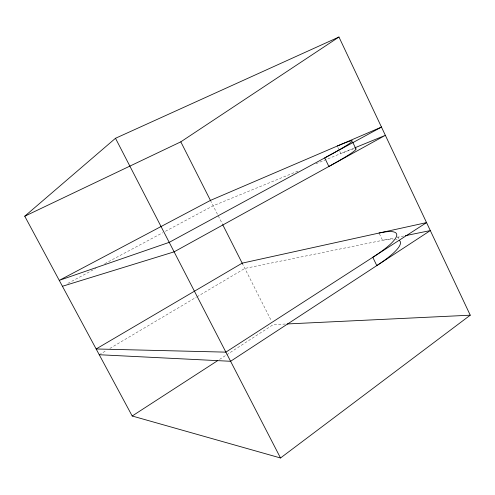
<?xml version="1.0" encoding="UTF-8"?>
<svg xmlns="http://www.w3.org/2000/svg" width="495" height="495" viewBox="0 0 495 495"><rect width="100%" height="100%" fill="white"/><g stroke="black" fill="none" stroke-linecap="round" stroke-linejoin="round"><path stroke-width="0.37" stroke-dasharray="2.48 1.86" d="M219.557 359.413L226.023 355.218M226.673 354.797L273.265 324.615L285.627 324.027M99.241 354.729L106.555 350.392M109.878 348.424L196.311 297.192M196.973 296.802L244.846 268.426L393.977 237.996M67.883 283.357L95.844 268.426M104.711 263.693L162.688 232.737M165.417 231.283L213.159 205.79L298.188 170.998M315.866 163.758L353.919 148.191M397.009 237.377L403.821 235.991M210.437 200.407L222.329 223.913M242.179 263.154L271.52 321.168M337.881 147.411L340.832 153.543A75.215 4.356 -26.6 0 1 354.748 148.76M379.362 233.708L382.542 240.329A74.102 14.231 -25.5 0 1 393.37 239.048M397.862 236.678L398.797 238.621M395.647 239.19A74.102 14.231 -25.5 0 1 397.089 239.45"/><path stroke-width="0.74" d="M24.75 216.216L115.496 138.284L338.957 37.014L470.25 315.191L280.517 457.986L132.196 416.004L24.75 216.216L180.811 141.836L338.957 37.014M132.196 416.004L217.614 360.669M354.637 147.894L385.357 135.321L174.116 251.85L62.426 286.271M405.337 235.682L430.316 230.583L230.602 361.282L99.241 354.729M287.168 323.953L470.25 315.191M115.496 138.284L280.517 457.986M180.811 141.836L210.468 200.463M222.676 224.606L242.562 263.922M352.805 142.374L355.998 149.057M337.231 146.05A75.314 3.49 -26.6 0 1 324.72 157.905L328.872 166.481A75.215 4.356 -26.6 0 0 355.849 148.822M379.046 233.046A74.194 13.415 -25.6 0 1 372.791 257.301L376.806 265.598A74.102 14.231 -25.5 0 0 399.236 240.384M426.548 222.602L225.875 352.137L96.141 348.969L242.179 263.154L426.548 222.602M381.472 127.085L169.216 242.358L59.258 280.374L210.437 200.407L381.472 127.085"/></g></svg>
